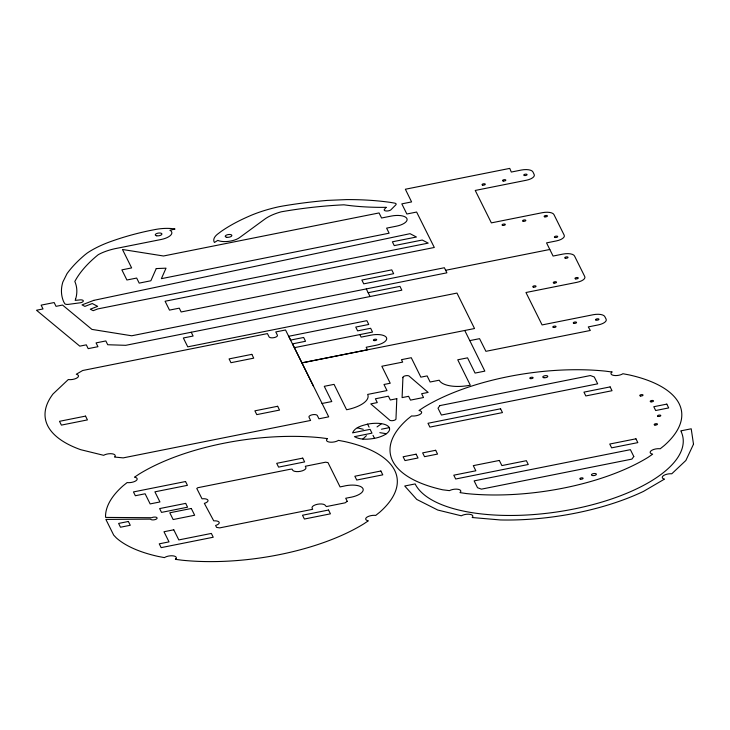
<?xml version="1.0" encoding="UTF-8"?>
<svg xmlns="http://www.w3.org/2000/svg" width="730" height="730" viewBox="0 0 730 730"><rect width="100%" height="100%" fill="white"/><g stroke="black" fill="none" stroke-linecap="round" stroke-linejoin="round"><path stroke-width="1.09" d="M362.874 439.031L366.414 435.673M377.036 426.922L381.516 423.674M367.61 424.148C362.135 425.608 355.026 427.087 352.563 432.863L370.11 429.359L371.999 433.155L354.47 436.659C360.51 440.099 367.902 439.396 374.508 438.356A18.724 7.592 -8.2 0 0 389.3 427.643A18.724 7.592 -8.2 0 0 367.61 424.148L369.115 427.187M445.638 270.282L549.818 249.477M368.166 292.721L399.958 286.37L401.847 290.184L125.761 345.317L107.721 344.743L105.841 340.946L96.068 342.89L97.957 346.695L88.193 348.639L86.304 344.843L79.789 346.148L36.5 310.25L43.015 308.945L41.126 305.149L54.148 302.548L56.037 306.345L62.543 305.049L91.925 329.403L131.701 335.782L446.897 272.819L444.378 267.737L363.75 283.842L361.861 280.037L393.652 273.695L391.764 269.881L181.15 311.965L179.261 308.16L169.497 310.113L165.089 301.244L434.304 247.479L416.62 212.047L406.856 214L401.819 203.871L411.592 201.918L405.36 189.243L509.759 168.393L511.301 172.052L521.293 170.054A10.037 4.061 -8.2 0 1 532.927 171.906L534.178 174.507A10.037 4.061 -8.2 0 1 526.303 180.255L475.239 190.448L491.363 222.878L542.271 212.704A10.037 4.061 -8.2 0 1 553.933 214.556L564.19 235.188A10.037 4.061 -8.2 0 1 556.306 240.937L546.542 242.889L553.084 256.057L562.857 254.104A10.037 4.061 -8.2 0 1 574.51 255.956L584.767 276.588A10.037 4.061 -8.2 0 1 576.883 282.337L525.965 292.511L542.089 324.932L593.143 314.74A10.037 4.061 -8.2 0 1 604.796 316.583L606.119 319.165A10.037 4.061 -8.2 0 1 598.262 324.914L588.28 326.912L590.314 330.471L485.915 351.322L479.555 338.665L469.792 340.618L464.755 330.489M294.4 347.672L372.528 332.068L370.648 328.272L357.618 330.873L355.738 327.067L368.76 324.467L366.871 320.671L288.733 336.274L290.622 340.07L303.643 337.47L305.532 341.275L292.511 343.876L328.71 416.839L318.946 418.792L317.331 415.552A4.28 1.734 -8.2 0 0 312.358 414.759A4.28 1.734 -8.2 0 0 309 417.213L310.606 420.453L123.197 457.883L114.528 457.044A6.689 2.71 -8.2 0 0 112.31 453.823A6.689 2.71 -8.2 0 0 103.633 455.31L80.711 449.689A147.15 59.614 -8.2 0 1 53.016 393.972L68.31 379.527L68.912 379.618A6.689 2.71 -8.2 0 0 77.371 377.693A6.689 2.71 -8.2 0 0 76.276 374.244L82.682 370.502L267.435 333.601L269.051 336.84A4.28 1.734 -8.2 0 0 274.024 337.634A4.28 1.734 -8.2 0 0 277.382 335.179L275.776 331.94L285.54 329.987L313.444 386.134M322.021 403.489L331.794 401.546L324.266 386.316L334.057 384.372L346.604 409.758A26.755 10.859 -8.2 0 0 367.637 394.428L386.991 390.577L383.98 384.482L390.231 383.241L381.836 366.25L402.677 362.107L401.473 359.662L411.264 357.718L420.863 377.154L427.123 375.913L430.125 382.009L439.223 380.202A26.755 10.859 -8.2 0 0 470.302 385.194L457.746 359.79L467.547 357.846L475.075 373.076L484.839 371.132L469.792 340.618M381.489 429.204L389.3 427.643M379.819 432.662L386.398 433.72M357.362 427.826L363.284 429.304M366.277 288.925L370.055 296.526M359.881 334.596L361.14 337.123L370.931 335.17A13.377 5.42 -8.2 0 1 386.471 337.634A13.377 5.42 -8.2 0 1 375.968 345.299L366.177 347.252L367.436 349.789L301.955 362.865L474.527 328.536L456.971 293.077L187.756 346.841L183.349 337.981L193.112 336.037L191.224 332.223M372.993 435.317L374.508 438.356M396.81 398.69L395.979 418.618A3.349 1.351 -8.2 0 1 393.361 420.535A3.349 1.351 -8.2 0 1 389.473 419.923L370.767 403.891L377.282 402.586L375.393 398.79L388.415 396.189L390.304 399.985L396.81 398.69M402.923 377.684L402.093 397.613L408.608 396.308L410.497 400.113L423.519 397.512L421.63 393.707L428.136 392.411L409.439 376.379A3.349 1.351 -8.2 0 0 405.551 375.767A3.349 1.351 -8.2 0 0 402.923 377.684M75.591 299.154L75.172 300.377L79.05 300.012A3.632 1.469 -8.2 0 1 83.266 300.678A3.632 1.469 -8.2 0 1 80.419 302.767L68.365 304.373A3.796 1.542 -8.2 0 1 64.651 303.507L63.61 301.636A164.725 66.74 -8.2 0 1 62.871 281.972L67.041 273.604A219.803 89.051 -8.2 0 1 85.1 254.697L87.317 252.972A79.15 32.065 -8.2 0 1 109.92 241.822L112.794 240.809A134.21 54.376 -8.2 0 1 149.513 230.634L156.083 229.366A26.125 10.585 -8.2 0 1 175.036 229.028L169.871 230.279L170.528 230.607A13.377 5.42 -8.2 0 1 161.12 239.495L114.884 248.702A34.566 14.007 -8.2 0 0 98.258 254.688L96.606 256.038A206.426 83.631 -8.2 0 0 74.825 281.479A146.885 59.513 -8.2 0 1 75.591 299.154M156.247 268.576L150.855 280.767L139.193 283.121L136.674 278.057L126.911 280.001L121.873 269.872L131.637 267.919L122.476 249.487L163.502 255.993L379.052 212.941L381.571 218.005L391.335 216.062A13.377 5.42 -8.2 0 1 406.875 218.525A13.377 5.42 -8.2 0 1 396.372 226.19L386.608 228.134L389.117 233.198L161.376 278.668L166.02 268.175L156.247 268.576M693.5 444.187L685.871 460.475L671.783 473.779L670.158 473.752A6.634 2.683 -8.2 0 0 662.959 476.06A6.634 2.683 -8.2 0 0 664.473 479.117L643.577 491.345A147.15 59.614 -8.2 0 1 500.333 519.952L472.164 517.524A6.652 2.692 -8.2 0 0 469.956 514.322A6.652 2.692 -8.2 0 0 461.323 515.809L437.763 510.033L416.775 499.448L404.73 486.007L415.142 483.926A136.446 55.279 -8.2 0 0 573.652 509.056A136.446 55.279 -8.2 0 0 680.798 430.873L691.21 428.793L693.5 444.187M439.898 405.597L438.009 408.198L441.413 415.032L597.678 383.825L594.275 376.99L590.378 375.548L439.898 405.597M633.795 456.505L631.915 459.106L481.426 489.155L477.53 487.713L474.135 480.878L630.401 449.671L633.795 456.505M386.097 207.329L384.792 208.99A3.632 1.469 -8.2 0 0 385.759 210.933A3.632 1.469 -8.2 0 0 390.769 209.939L395.87 204.82A3.796 1.542 -8.2 0 0 394.757 203.141L390.34 202.383A164.725 66.74 -8.2 0 0 346.558 199.6L327.368 200.394A219.803 89.051 -8.2 0 0 282.93 206.006L278.796 206.772A79.15 32.065 -8.2 0 0 251.084 215.35L248.474 216.491A134.21 54.376 -8.2 0 0 221.181 231.419L217.54 234.166A26.125 10.585 -8.2 0 0 214.419 242.479L217.859 240.362L218.516 240.69A13.377 5.42 -8.2 0 0 239.522 237.642L264.808 219.119A34.566 14.007 -8.2 0 1 281.269 211.809L284.481 211.253A206.426 83.631 -8.2 0 1 343.976 204.811A146.885 59.513 -8.2 0 0 383.305 207.357L386.097 207.329M175.985 558.751L175.355 559.344L181.962 560.202A147.15 59.614 -8.2 0 0 363.704 523.903L368.34 520.809L367.29 520.545A6.689 2.71 -8.2 0 1 366.798 517.287A6.689 2.71 -8.2 0 1 374.463 515.316L375.722 515.417L379.719 512.223A147.15 59.614 -8.2 0 0 344.587 441.531L338.41 440.363L337.479 440.911A6.689 2.71 -8.2 0 1 329.422 442.079A6.689 2.71 -8.2 0 1 326.867 439.223L327.496 438.63L320.89 437.772A147.15 59.614 -8.2 0 0 139.147 474.071L134.512 477.174L135.57 477.429A6.689 2.71 -8.2 0 1 136.054 480.696A6.689 2.71 -8.2 0 1 128.389 482.667L127.139 482.557L123.133 485.76A147.15 59.614 -8.2 0 0 105.531 516.174L105.667 517.415L151.639 517.716A3.349 1.351 -8.2 0 1 156.795 517.524L157.123 518.181A3.349 1.351 -8.2 0 1 154.012 519.824A3.349 1.351 -8.2 0 1 150.553 519.13L105.877 519.413L113.697 535.136L116.335 537.919A147.15 59.614 -8.2 0 0 158.264 556.452L164.442 557.62L165.372 557.072A6.689 2.71 -8.2 0 1 173.43 555.904A6.689 2.71 -8.2 0 1 175.985 558.751M611.977 371.999L611.366 372.565A6.689 2.71 -8.2 0 0 613.848 375.43A6.689 2.71 -8.2 0 0 621.914 374.289L622.891 373.724L629.068 374.891A147.15 59.614 -8.2 0 1 664.2 445.583L660.185 448.795L659.4 448.695A6.689 2.71 -8.2 0 0 651.078 450.802A6.689 2.71 -8.2 0 0 652.666 454.16L648.185 457.272A147.15 59.614 -8.2 0 1 466.434 493.571L459.982 492.622A6.689 2.71 -8.2 0 0 458.166 489.31A6.689 2.71 -8.2 0 0 449.452 490.633L442.745 489.812A147.15 59.614 -8.2 0 1 407.605 419.12L411.611 415.918L412.87 416.027A6.689 2.71 -8.2 0 0 420.526 414.056A6.689 2.71 -8.2 0 0 420.042 410.789L418.993 410.534L423.628 407.431A147.15 59.614 -8.2 0 1 605.371 371.132L611.977 371.999M347.224 501.318L345.153 502.824L326.337 506.583L325.398 505.525A6.807 2.756 -8.2 0 0 317.477 504.266A6.807 2.756 -8.2 0 0 312.13 508.171L312.695 509.303L219.684 527.89L216.582 527.398L215.615 525.454A6.178 2.5 -8.2 0 0 219.164 522.324A6.178 2.5 -8.2 0 0 213.744 520.864L204.336 503.344L205.02 503.143A6.15 2.491 -8.2 0 0 207.968 500.278A6.15 2.491 -8.2 0 0 203.451 498.727L202.028 498.827L196.781 488.452L197.803 487.713L289.874 469.326L292.1 469.098L292.575 470.047A6.807 2.756 -8.2 0 0 300.495 471.306A6.807 2.756 -8.2 0 0 305.843 467.401L305.277 466.269L325.543 462.2L327.98 462.583L340.07 486.91L343.501 486.226A15.111 6.123 -8.2 0 1 362.938 488.58A15.111 6.123 -8.2 0 1 349.141 497.568L345.71 498.261L347.224 501.318M93.732 300.377L82.006 304.894L84.881 306.39L92.281 303.543L97.656 306.345L90.274 309.191L93.212 310.688L97.802 308.918L428.227 243.126L422.25 240.033L394.255 245.609L392.375 241.812L416.456 237.013L410.041 233.682L93.732 300.377M380.877 471.005L354.844 476.234L356.742 480.039L382.785 474.838L380.877 471.005M251.841 354.351L229.083 358.904L230.972 362.701L253.73 358.156L251.841 354.351M85.547 416.109L59.504 421.31L61.393 425.106L87.436 419.905L85.547 416.109M277.655 406.272L254.889 410.826L256.777 414.622L279.535 410.077L277.655 406.272M500.579 408.782L427.99 423.281L429.879 427.087L502.468 412.596L500.579 408.782M610.134 386.9L583.945 392.138L585.834 395.943L612.032 390.714L610.134 386.9M185.548 481.526L133.453 491.929L135.351 495.734L145.115 493.781L150.152 503.919L159.943 501.957L154.906 491.828L187.437 485.331L185.548 481.526M302.74 458.121L276.697 463.322L278.586 467.118L304.629 461.917L302.74 458.121M416.127 454.179L403.106 456.779L405.004 460.584L418.025 457.984L416.127 454.179M435.664 450.282L422.643 452.883L424.531 456.679L437.553 454.078L435.664 450.282M666.809 404.119L653.788 406.72L655.677 410.525L668.698 407.924L666.809 404.119M185.675 503.381L159.624 508.582L161.522 512.396L187.564 507.186L185.675 503.381M191.306 508.491L169.798 512.788L173.156 519.541L194.664 515.243L191.306 508.491M128.38 521.476L118.607 523.428L120.496 527.224L130.268 525.271L128.38 521.476M499.329 460.447L473.286 465.649L475.851 470.786L453.786 475.184L455.675 478.999L528.264 464.499L526.376 460.694L501.875 465.585L499.329 460.447M173.776 529.798L163.985 531.75L169.022 541.879L159.25 543.832L161.147 547.637L213.233 537.234L211.344 533.429L178.814 539.926L173.776 529.798M635.939 438.812L609.742 444.041L611.63 447.846L637.828 442.617L635.939 438.812M328.546 510.033L302.503 515.234L304.392 519.03L330.435 513.829L328.546 510.033M595.799 319.968L595.644 319.64A1.67 0.675 -8.2 0 1 597.97 318.782A1.67 0.675 -8.2 0 1 598.481 319.822A1.67 0.675 -8.2 0 1 595.799 319.968M503.235 181.022A1.661 0.675 -8.2 0 0 505.826 180.219A1.661 0.675 -8.2 0 0 503.508 179.817A1.661 0.675 -8.2 0 0 503.235 181.022M482.712 185.119A1.661 0.675 -8.2 0 0 485.304 184.316A1.661 0.675 -8.2 0 0 482.986 183.914A1.661 0.675 -8.2 0 0 482.712 185.119M523.237 221.299A1.661 0.675 -8.2 0 0 525.828 220.506A1.661 0.675 -8.2 0 0 523.51 220.095A1.661 0.675 -8.2 0 0 523.237 221.299M502.733 225.397A1.661 0.675 -8.2 0 0 505.324 224.603A1.661 0.675 -8.2 0 0 503.007 224.192A1.661 0.675 -8.2 0 0 502.733 225.397M544.863 216.856A1.67 0.675 -8.2 0 0 547.445 216.025A1.67 0.675 -8.2 0 0 545.064 215.651A1.67 0.675 -8.2 0 0 544.863 216.856M555.119 237.496A1.67 0.675 -8.2 0 0 557.702 236.666A1.67 0.675 -8.2 0 0 555.32 236.292A1.67 0.675 -8.2 0 0 555.119 237.496M524.478 175.529A1.67 0.675 -8.2 0 0 527.06 174.698A1.67 0.675 -8.2 0 0 524.678 174.324A1.67 0.675 -8.2 0 0 524.478 175.529M580.523 479.208A1.67 0.675 -8.2 0 0 583.106 478.387A1.67 0.675 -8.2 0 0 580.724 478.004A1.67 0.675 -8.2 0 0 580.523 479.208M530.381 378.605A1.67 0.675 -8.2 0 0 533.092 377.894A1.67 0.675 -8.2 0 0 530.911 377.383A1.67 0.675 -8.2 0 0 530.381 378.605M640.466 395.988A1.67 0.675 -8.2 0 0 643.048 395.158A1.67 0.675 -8.2 0 0 640.666 394.784A1.67 0.675 -8.2 0 0 640.466 395.988M654.91 425.052A1.67 0.675 -8.2 0 0 657.493 424.221A1.67 0.675 -8.2 0 0 655.111 423.847A1.67 0.675 -8.2 0 0 654.91 425.052M658.086 416.438A1.67 0.675 -8.2 0 0 660.769 415.698A1.67 0.675 -8.2 0 0 658.551 415.206A1.67 0.675 -8.2 0 0 658.086 416.438M651.069 401.847A1.67 0.675 -8.2 0 0 653.523 400.943A1.67 0.675 -8.2 0 0 651.005 400.67A1.67 0.675 -8.2 0 0 651.069 401.847M543.896 377.711A2.509 1.013 -8.2 0 0 547.774 376.461A2.509 1.013 -8.2 0 0 544.206 375.895A2.509 1.013 -8.2 0 0 543.896 377.711M592.532 475.568A2.509 1.013 -8.2 0 0 596.41 474.327A2.509 1.013 -8.2 0 0 592.842 473.761A2.509 1.013 -8.2 0 0 592.532 475.568M226.665 237.268A3.367 1.369 -8.2 0 0 231.866 235.598A3.367 1.369 -8.2 0 0 227.066 234.841A3.367 1.369 -8.2 0 0 226.665 237.268M565.44 258.256A1.67 0.675 -8.2 0 0 568.022 257.435A1.67 0.675 -8.2 0 0 565.64 257.051A1.67 0.675 -8.2 0 0 565.44 258.256M575.696 278.897A1.67 0.675 -8.2 0 0 578.279 278.066A1.67 0.675 -8.2 0 0 575.897 277.692A1.67 0.675 -8.2 0 0 575.696 278.897M574.045 323.372A1.661 0.675 -8.2 0 0 576.572 322.523A1.661 0.675 -8.2 0 0 574.172 322.176A1.661 0.675 -8.2 0 0 574.045 323.372M553.523 327.469A1.661 0.675 -8.2 0 0 556.05 326.62A1.661 0.675 -8.2 0 0 553.65 326.283A1.661 0.675 -8.2 0 0 553.523 327.469M554.015 283.094A1.661 0.675 -8.2 0 0 556.543 282.245A1.661 0.675 -8.2 0 0 554.143 281.908A1.661 0.675 -8.2 0 0 554.015 283.094M533.502 287.191A1.661 0.675 -8.2 0 0 536.03 286.343A1.661 0.675 -8.2 0 0 533.63 285.996A1.661 0.675 -8.2 0 0 533.502 287.191M156.722 235.799A3.367 1.369 -8.2 0 0 161.932 234.129A3.367 1.369 -8.2 0 0 157.142 233.363A3.367 1.369 -8.2 0 0 156.722 235.799M374.125 340.591A1.67 0.675 -8.2 0 0 376.707 339.76A1.67 0.675 -8.2 0 0 374.326 339.386A1.67 0.675 -8.2 0 0 374.125 340.591"/></g></svg>
